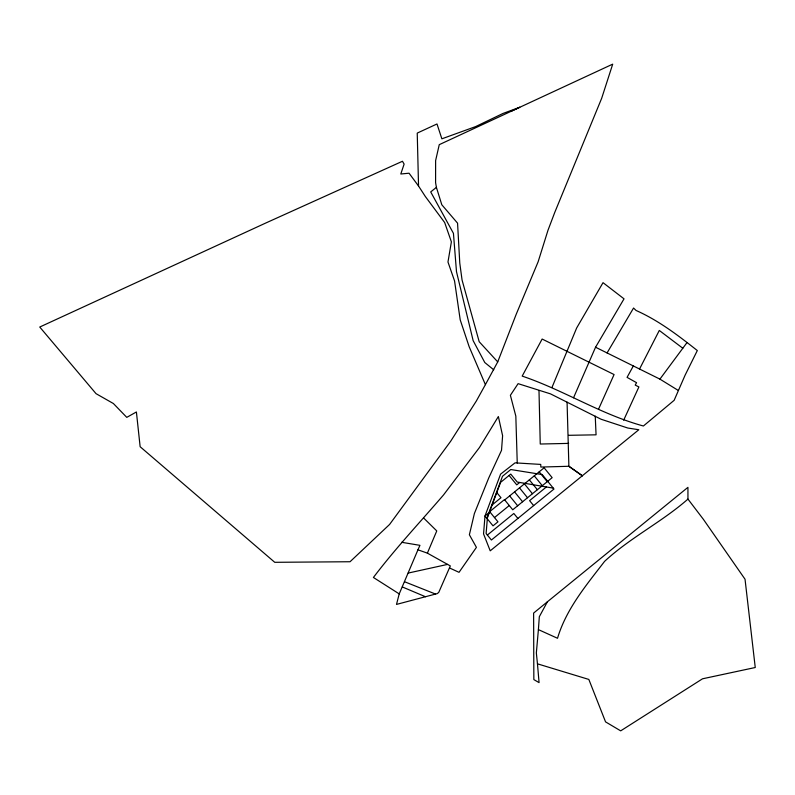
<?xml version="1.0" encoding="UTF-8"?>
<svg xmlns="http://www.w3.org/2000/svg" width="795" height="795" viewBox="0 0 795 795"><rect width="100%" height="100%" fill="white"/><g stroke="black" fill="none" stroke-linecap="round" stroke-linejoin="round"><path stroke-width="1.19" d="M418.538 186.02L409.057 173.211L400.789 173.996L404.118 164.108L402.469 161.266L265.55 223.117L39.75 327.033L96.036 393.664L113.397 403.532L126.773 417.365L136.402 411.969L140.139 446.72L274.752 562.313L350.048 561.737L389.58 524.462L450.646 441.285L476.294 401.087L485.397 384.641L469.13 346.64L460.206 319.848L454.561 280.953L447.973 262.012L451.381 241.849L444.673 222.55L425.295 196.445L418.538 186.02L417.236 133.093L436.992 123.97L441.871 138.817L475.579 126.614L503.016 113.447L519.821 107.236L511.811 110.982M538.404 629.61L539.318 616.721L547.397 601.795L687.933 487.345L687.953 499.091L703.386 519.334L745.034 579.227L755.25 667.512L702.522 678.801L620.686 730.853L605.552 721.87L588.837 679.437L537.46 663.825L536.347 652.924L538.404 629.61L557.514 638.276C566.209 608.97 586.263 585.19 604.597 561.35C630.077 537.718 661.768 522.077 687.953 499.091M399.219 593.895L396.496 604.419L437.22 593.617L438.741 592.394L450.318 565.931L427.382 553.141L417.951 549.812L399.219 593.895L373.411 577.468C395.254 548.649 420.028 522.265 443.501 494.977L479.445 447.535L498.366 416.52L502.609 435.74L501.516 450.338L488.756 477.914L474.386 513.53L469.378 534.757L476.424 547.367L459.033 572.33L449.473 567.938M487.415 517.704L500.572 482.386L510.758 474.088L517.247 482.058L553.25 488.12M497.73 361.894L516.233 314.224L538.126 261.803L547.984 230.282L554.771 212.384L601.676 98.292L612.707 64.147L439.257 144.66L435.62 160.58L435.59 182.671L436.405 187.372L441.801 204.762L457.562 223.166L459.768 263.026L462.064 280.029L479.196 341.731L497.73 361.894L485.397 384.641M598.526 409.206L614.078 374.554L542.14 339.038L522.186 376.105C563.665 390.106 601.06 414.463 643.403 426.001L674.15 400.312L685.111 375.161L697.314 350.555C678.115 335.381 658.598 320.474 636.07 310.467L633.555 308.033L607.072 352.93M551.949 387.513L576.663 327.977L603.027 282.672L624.025 298.841L595.554 347.226L573.533 397.788M427.382 553.141L436.763 530.921L423.824 518.181M417.951 549.812L419.939 545.34L401.634 542.289M623.668 420.187L638.892 386.936L635.225 385.098L636.556 382.683L627.066 377.367L633.327 365.948M639.548 369.029L659.294 330.452L682.806 348.24M595.554 347.226L659.92 379.126L686.92 342.695M547.397 601.795L533.614 613.074L533.843 679.586L539.07 682.627L537.46 663.825M492.194 504.885L500.979 497.72L496.776 492.562M519.711 482.456L516.75 484.871L509.078 475.46M489.929 511.97L485 515.985L483.549 533.912L490.217 550.826L638.822 429.737L627.831 428.038L601.09 419.243L550.428 393.843L518.111 383.657L510.39 395.294L515.826 416.113L517.247 462.998M504.706 499.926L544.128 467.808L552.157 477.666L512.735 509.784L504.447 499.608L489.67 511.652L497.958 521.828L493.029 525.843L485 515.985L500.592 474.128L515.041 462.859L540.739 464.419L540.839 467.062L568.882 466.277L582.337 475.768L568.882 466.277L567.073 402.131M494.48 517.565L509.267 505.521M487.365 535.045L513.828 513.481L517.883 518.449M546.324 487.007L529.599 500.631L533.644 505.6M436.405 187.372L430.711 191.923L453.438 233.333L456.489 271.671L473.144 340.638L484.791 362.53L493.735 369.794M408.193 573.066L447.575 564.4M568.654 443.391L540.252 444.027L538.99 390.494M568.505 435.312L596.061 434.825L595.246 416.143M404.476 581.711L435.531 594.064M402.32 586.948L425.454 596.727M659.92 379.126L678.274 390.444M539.199 471.823L547.228 481.681M534.27 475.837L542.299 485.695M529.341 479.852L537.37 489.71M524.412 483.867L532.441 493.725M519.493 487.882L527.522 497.74M514.564 491.896L522.593 501.754M509.635 495.911L517.664 505.769M487.504 516.541L486.123 533.524L491.409 540.014L553.986 489.024L542.22 474.575L510.768 469.537L502.51 476.275L487.504 516.541"/></g></svg>
